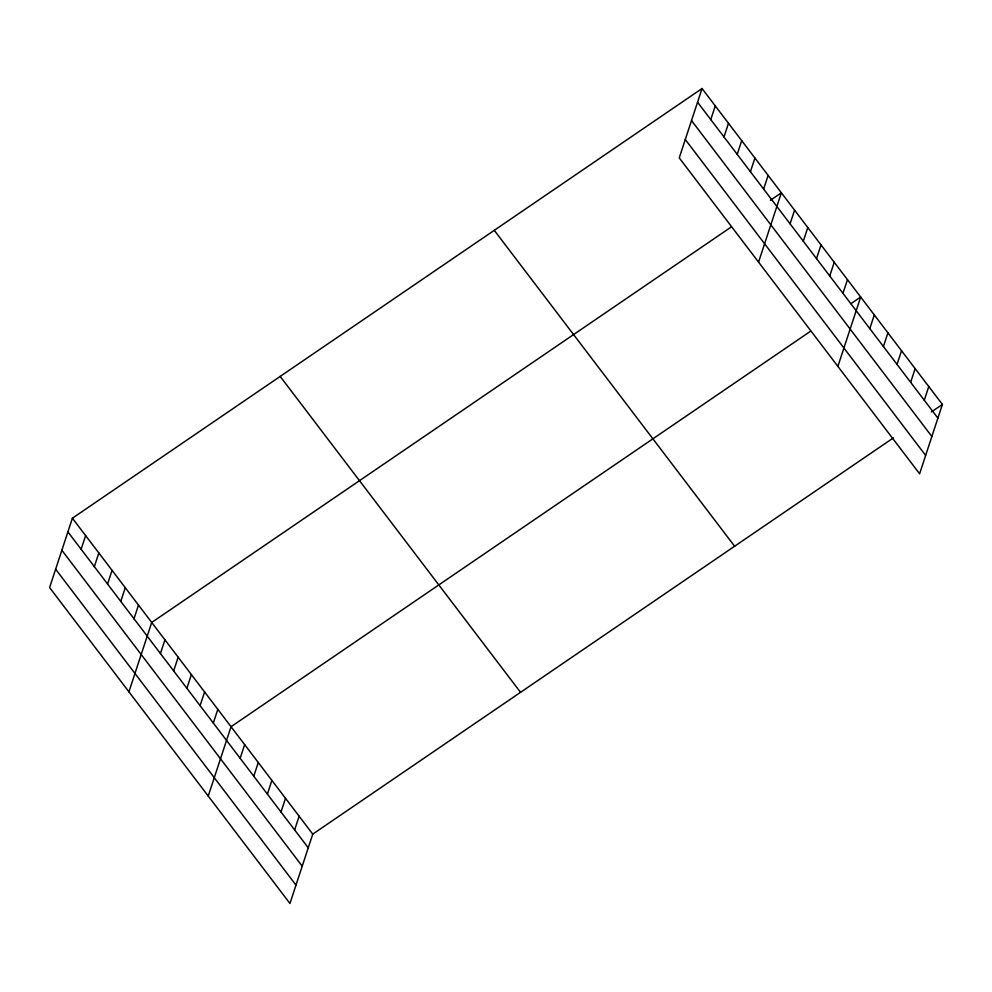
<?xml version="1.0" encoding="UTF-8"?>
<svg xmlns="http://www.w3.org/2000/svg" width="992" height="992" viewBox="0 0 992 992"><rect width="100%" height="100%" fill="white"/><g stroke="black" fill="none" stroke-linecap="round" stroke-linejoin="round"><path stroke-width="1.49" d="M702.051 88.524L679.247 157.877L919.596 473.792L942.4 404.438L702.051 88.524L72.404 518.208L49.6 587.562L289.949 903.476L312.753 834.123L893.507 437.807M81.121 549.27L85.622 535.593M94.339 566.655L98.84 552.966M107.558 584.028L112.059 570.338M120.776 601.4L125.277 587.71M133.994 618.772L138.496 605.083M128.923 691.808L151.714 622.468L731.253 226.982M160.431 653.53L164.932 639.84M173.662 670.902L178.151 657.212M186.88 688.274L191.382 674.585M200.099 705.647L204.6 691.97M213.317 723.032L217.818 709.342M208.233 796.068L231.037 726.714L810.563 331.229M240.151 758.31L244.652 744.62M253.778 776.203L258.28 762.513M267.394 794.108L271.895 780.419M281.009 812.014L285.51 798.324M294.636 829.907L299.138 816.23M710.768 119.586L715.269 105.896M723.986 136.97L728.488 123.281M737.205 154.343L741.706 140.653M750.423 171.715L754.924 158.026M763.642 189.088L768.143 175.398M758.558 262.124L781.361 192.783L770.362 200.285M790.078 223.845L794.58 210.155M803.297 241.217L807.798 227.528M816.515 258.59L821.016 244.9M829.746 275.962L834.235 262.285M842.964 293.347L847.466 279.657M837.88 366.383L860.684 297.03L850.9 303.701M869.798 328.625L874.299 314.935M883.426 346.518L887.914 332.828M897.041 364.424L901.542 350.734M910.656 382.329L915.157 368.64M924.284 400.222L928.785 386.545M931.401 411.953L942.4 404.438M697.55 102.213L937.899 418.128M691.511 120.578L931.86 436.492M685.286 139.512L925.635 455.415M494.264 230.318L734.613 546.232M280.178 376.414L520.54 692.329M72.404 518.208L312.753 834.123M67.902 531.898L308.252 847.813M61.864 550.262L302.213 866.177M55.639 569.197L295.988 885.1"/></g></svg>
